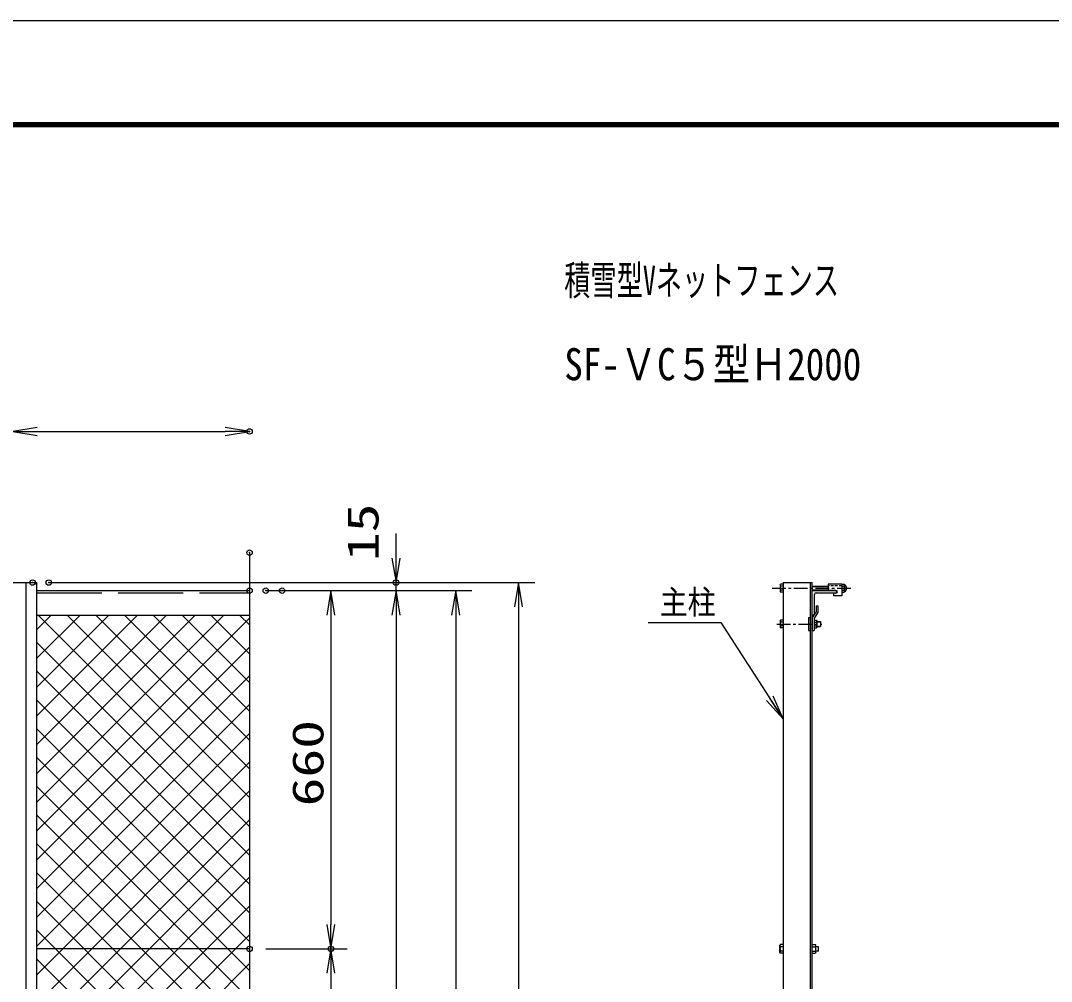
# Model space of a CAD drawing. Units: millimetres, scale not verified. Extents: x -4455 to 4455, y -3150 to 3150.
# Drawn here: x -1632 to 268, y 1380 to 3150 of the extents above; entities that cross this region are included whole.
import ezdxf
from ezdxf.enums import TextEntityAlignment as Align

# ---------------------------------------------------------------- set-up
doc = ezdxf.new("R2010")
doc.units = ezdxf.units.MM
doc.header["$LTSCALE"] = 20
doc.header["$PDMODE"] = 32
doc.header["$PDSIZE"] = 10
for name, pattern in [('DASHED', [7.5, 6, -1.5]), ('USER2', [2, 1.25, -0.25, 0.25, -0.25]), ('USER3', [0.375, 0.25, -0.125])]:
    doc.linetypes.add(name, pattern=pattern)
for name, color, linetype, lineweight in [('0-0_1', 7, 'Continuous', 25), ('0-1_2', 7, 'Continuous', 25), ('0-2_0', 4, 'Continuous', 25), ('0-4_EXTCNT-LMEC0', 2, 'Continuous', 25), ('0-6_EXTCNT-L', 1, 'Continuous', 25), ('0-7_WAKU', 7, 'Continuous', 25)]:
    doc.layers.add(name, color=color, linetype=linetype, lineweight=lineweight)
doc.layers.add('0-3_10', color=4, linetype='Continuous')
doc.layers.add('0-5_DEFPOINTS', color=7, linetype='Continuous')
doc.styles.add('ＭＳ ゴシック', font='')
doc.styles.get('ＭＳ ゴシック').set_extended_font_data('MS Gothic')

# ---------------------------------------------------------------- blocks, each defined once
blk = doc.blocks.new('DARROWS')
at = {"layer": '0-2_0', "color": 2}
blk.add_line((0, 0), (-19.982, 0), dxfattribs=at)
blk.add_lwpolyline([(-20, -3.333), (0, 0), (-20, 3.333)], dxfattribs=at)
blk = doc.blocks.new('X32')
at = {"layer": '0-2_0'}
for p, q in [((63878.6, 97819.7), (67592.3, 101533.4)), ((63878.6, 98880.4), (66531.6, 101533.4)), ((63878.6, 99941), (65470.9, 101533.4)), ((63878.6, 101001.7), (64410.3, 101533.4)), ((63878.6, 96759), (68652.9, 101533.4)), ((63878.6, 95698.4), (69713.6, 101533.4)), ((63878.6, 94637.7), (70774.3, 101533.4)), ((71718.6, 93744.4), (63929.6, 101533.4)), ((71718.6, 94805.1), (64990.3, 101533.4)), ((71718.6, 95865.7), (66050.9, 101533.4)), ((71718.6, 96926.4), (67111.6, 101533.4)), ((71718.6, 97987), (68172.2, 101533.4)), ((71718.6, 99047.7), (69232.9, 101533.4)), ((71718.6, 100108.4), (70293.6, 101533.4)), ((71718.6, 101169), (71354.2, 101533.4)), ((63878.6, 93577.1), (71718.6, 101417.1)), ((71718.6, 92683.7), (63878.6, 100523.8)), ((63878.6, 92516.4), (71718.6, 100356.4)), ((71718.6, 91623.1), (63878.6, 99463.1)), ((63878.6, 91455.7), (71718.6, 99295.8)), ((71718.6, 90562.4), (63878.6, 98402.4)), ((63878.6, 90395.1), (71718.6, 98235.1)), ((71718.6, 89501.8), (63878.6, 97341.8)), ((63878.6, 89334.4), (71718.6, 97174.4)), ((71718.6, 88441.1), (63878.6, 96281.1)), ((63878.6, 88273.8), (71718.6, 96113.8)), ((71718.6, 87380.4), (63878.6, 95220.5)), ((63878.6, 87213.1), (71718.6, 95053.1)), ((71718.6, 86319.8), (63878.6, 94159.8)), ((63878.6, 86152.4), (71718.6, 93992.5)), ((71718.6, 85259.1), (63878.6, 93099.1)), ((63878.6, 85091.8), (71718.6, 92931.8)), ((71718.6, 84198.5), (63878.6, 92038.5)), ((63878.6, 84031.1), (71718.6, 91871.1)), ((71718.6, 83137.8), (63878.6, 90977.8)), ((63878.6, 82970.5), (71718.6, 90810.5)), ((71718.6, 82077.1), (63878.6, 89917.2)), ((63878.6, 81909.8), (71718.6, 89749.8)), ((71718.6, 81016.5), (63878.6, 88856.5)), ((63878.6, 80849.1), (71718.6, 88689.2))]:
    blk.add_line(p, q, dxfattribs=at)

msp = doc.modelspace()

# ---------------------------------------------------------------- linework, layer by layer
at = {"layer": '0-0_1', "color": 4}
for p, q in [((-1210.08, 2169.85), (-1210.08, 2085.21)), ((-1210.08, 2085.21), (-1210.08, 430.15)), ((-164.41, 2042.19), (-157.81, 2042.19)), ((-164.41, 2034.51), (-157.8, 2034.51))]:
    msp.add_line(p, q, dxfattribs=at)
at = {"layer": '0-0_1'}
for p, q in [((-1621.58, -155.15), (-1621.58, 2114.85)), ((-1602.08, -155.15), (-1602.08, 2114.85)), ((-226.69, 2114.85), (-226.69, -155.15)), ((-176.19, -155.15), (-176.19, 2114.85)), ((-172.69, -155.15), (-172.69, 2114.85)), ((-1602.08, 2099.85), (-1210.08, 2099.85)), ((-165.69, 2071.85), (-162.49, 2071.85)), ((-165.69, 2071.85), (-165.69, 2060.85)), ((-162.49, 2071.85), (-162.49, 2059.88)), ((-1602.08, 2054.85), (-1210.08, 2054.85)), ((-165.69, 2060.85), (-172.69, 2050.35)), ((-162.49, 2059.88), (-169.49, 2049.38)), ((-179.49, 2050.35), (-179.49, 2026.35)), ((-179.49, 2050.35), (-176.19, 2050.35)), ((-172.69, 2050.35), (-172.69, 2026.35)), ((-169.49, 2049.38), (-169.49, 2026.35)), ((-164.41, 2043.15), (-157.81, 2043.15)), ((-164.4, 2033.55), (-157.81, 2033.55)), ((-157.81, 2043.15), (-157.81, 2033.55)), ((-179.49, 2026.35), (-176.19, 2026.35)), ((-172.69, 2026.35), (-169.49, 2026.35)), ((-1210.08, 1439.85), (-1602.08, 1439.85))]:
    msp.add_line(p, q, dxfattribs=at)
at = {"layer": '0-0_1', "linetype": 'DASHED'}
msp.add_line((-1602.08, 2095.85), (-1210.08, 2095.85), dxfattribs=at)
at = {"layer": '0-0_1', "color": 4, "linetype": 'USER2'}
for p, q in [((-246.69, 2104.35), (-101.94, 2104.35)), ((-238.02, 2038.35), (-154.95, 2038.35))]:
    msp.add_line(p, q, dxfattribs=at)
at = {"layer": '0-0_1'}
msp.add_arc((-116.15, 2104.23), 6.88, 294.0287, 66.50071, dxfattribs=at)
at = {"layer": '0-1_2'}
for p, q in [((-231.77, 2110.65), (-231.21, 2111.62)), ((-231.77, 2110.65), (-231.77, 2098.07)), ((-226.69, 2111.62), (-231.21, 2111.62)), ((-226.69, 2111.62), (-226.69, 2097.1)), ((-118.47, 2111.58), (-113.97, 2111.58)), ((-118.47, 2111.58), (-118.47, 2097.12)), ((-113.41, 2110.61), (-113.97, 2111.58)), ((-113.41, 2110.61), (-113.41, 2098.09)), ((-231.77, 2098.07), (-231.21, 2097.1)), ((-226.69, 2107.99), (-231.21, 2107.99)), ((-226.69, 2100.73), (-231.21, 2100.73)), ((-226.69, 2097.1), (-231.21, 2097.1)), ((-226.59, 2107.13), (-226.59, 2092.61)), ((-172.69, 2108.01), (-143.47, 2108.01)), ((-172.69, 2100.77), (-143.47, 2100.77)), ((-118.47, 2107.97), (-118.47, 2100.73)), ((-118.47, 2107.97), (-113.92, 2107.97)), ((-118.47, 2100.73), (-113.97, 2100.73)), ((-118.47, 2097.12), (-113.97, 2097.12)), ((-113.41, 2098.09), (-113.97, 2097.12)), ((-231.77, 2044.65), (-231.21, 2045.62)), ((-231.77, 2044.65), (-231.77, 2032.07)), ((-226.69, 2045.62), (-231.21, 2045.62)), ((-226.69, 2041.99), (-231.21, 2041.99)), ((-226.69, 2034.73), (-231.21, 2034.73)), ((-226.69, 2045.62), (-226.69, 2031.1)), ((-169.49, 2045.61), (-169.49, 2031.09)), ((-169.49, 2045.61), (-164.97, 2045.61)), ((-169.49, 2041.98), (-164.97, 2041.98)), ((-169.49, 2034.72), (-164.97, 2034.72)), ((-164.4, 2044.64), (-164.97, 2045.61)), ((-164.4, 2044.64), (-164.4, 2032.06)), ((-231.77, 2032.07), (-231.21, 2031.1)), ((-226.69, 2031.1), (-231.21, 2031.1)), ((-169.49, 2031.09), (-164.97, 2031.09)), ((-164.4, 2032.06), (-164.97, 2031.09)), ((-232.29, 1446.78), (-231.67, 1447.85)), ((-232.29, 1432.92), (-232.29, 1446.78)), ((-226.69, 1447.85), (-231.67, 1447.85)), ((-172.69, 1447.85), (-166.91, 1447.85)), ((-166.29, 1446.78), (-166.91, 1447.85)), ((-166.29, 1432.92), (-166.29, 1446.78)), ((-232.29, 1432.92), (-231.67, 1431.85)), ((-226.69, 1443.85), (-231.67, 1443.85)), ((-226.69, 1435.85), (-231.67, 1435.85)), ((-226.69, 1431.85), (-231.67, 1431.85)), ((-172.69, 1443.85), (-166.91, 1443.85)), ((-172.69, 1435.85), (-166.91, 1435.85)), ((-172.69, 1431.85), (-166.91, 1431.85)), ((-166.29, 1432.92), (-166.91, 1431.85)), ((-161.22, 1435.85), (-166.29, 1435.85))]:
    msp.add_line(p, q, dxfattribs=at)
at = {"layer": '0-1_2', "color": 4}
for p, q in [((-172.69, 2107.28), (-143.47, 2107.28)), ((-172.69, 2101.5), (-143.47, 2101.5))]:
    msp.add_line(p, q, dxfattribs=at)
at = {"layer": '0-1_2'}
msp.add_lwpolyline([(-161.22, 1435.85), (-161.22, 1443.85), (-166.29, 1443.85)], dxfattribs=at)
for centre, radius, start, end in [((-225.21, 2110.65), 6.57, 180.00005, 203.88695), ((-119.95, 2110.61), 6.57, 336.37143, 0.00012), ((-219.8, 2104.36), 11.98, 162.34599, 197.64446), ((-225.21, 2098.07), 6.57, 156.11459, 180.00005), ((-126.46, 2104.46), 13.02, 343.38898, 15.69304), ((-119.95, 2098.09), 6.54, 0.00012, 23.96517), ((-219.8, 2038.36), 11.98, 162.34599, 197.64446), ((-225.21, 2032.07), 6.57, 156.11459, 180.00005), ((-225.21, 2044.65), 6.57, 180.00005, 203.88695), ((-170.97, 2044.64), 6.57, 336.11305, 359.99995), ((-176.38, 2038.35), 11.98, 342.35554, 17.65401), ((-170.97, 2032.06), 6.57, 359.99995, 23.88541), ((-225.06, 1446.78), 7.23, 179.99992, 203.88486), ((-173.52, 1446.78), 7.23, 336.12625, 0), ((-219.1, 1439.85), 13.19, 162.35463, 197.65355), ((-225.06, 1432.92), 7.23, 156.1122, 179.99992), ((-179.54, 1439.86), 13.25, 342.41266, 17.55417), ((-173.52, 1432.92), 7.23, 0, 23.88957)]:
    msp.add_arc(centre, radius, start, end, dxfattribs=at)
at = {"layer": '0-2_0', "color": 2}
for p, q in [((-940.01, 2159.85), (-940.01, 2204.85)), ((-940.01, 2099.85), (-940.01, 2114.85)), ((-940.01, 2054.85), (-940.01, 174.85)), ((-940.01, 2054.85), (-940.01, 2009.85)), ((-830.01, 2054.85), (-830.01, 144.85))]:
    msp.add_line(p, q, dxfattribs=at)
at = {"layer": '0-2_0', "color": 7}
for p, q in [((-1691.08, 2114.85), (-1602.08, 2114.85)), ((-226.69, 2114.85), (-172.69, 2114.85)), ((-118.47, 2111.65), (-143.47, 2111.65)), ((-143.47, 2111.65), (-143.47, 2100.25)), ((-118.47, 2111.65), (-118.47, 2090.05)), ((-172.69, 2099.85), (-127.69, 2099.85)), ((-172.69, 2049.55), (-172.69, 2094.55)), ((-168.69, 2057.85), (-168.69, 2092.85)), ((-165.69, 2095.85), (-130.69, 2095.85)), ((-129.07, 2100.25), (-143.47, 2100.25)), ((-118.47, 2090.05), (-133.47, 2090.05)), ((-127.69, 2099.85), (-127.69, 2098.85)), ((-171.69, 2054.85), (-172.69, 2054.85))]:
    msp.add_line(p, q, dxfattribs=at)
at = {"layer": '0-2_0', "color": 1}
for p, q in [((-1580.08, 2114.85), (-910.01, 2114.85)), ((-1150.08, 2099.85), (-910.01, 2099.85)), ((-1150.08, 2099.85), (-800.01, 2099.85)), ((-1120.08, 2099.85), (-910.01, 2099.85))]:
    msp.add_line(p, q, dxfattribs=at)
at = {"layer": '0-2_0', "color": 7, "linetype": 'USER3'}
msp.add_line((-118.47, 2108.45), (-143.47, 2108.45), dxfattribs=at)
at = {"layer": '0-2_0', "color": 7}
msp.add_lwpolyline([(-129.07, 2095.05), (-133.47, 2095.05), (-133.47, 2090.05)], dxfattribs=at)
for centre, radius, start, end in [((-165.69, 2092.85), 3, 90, 180), ((-130.69, 2098.85), 3, 270, 360), ((-129.07, 2097.65), 2.6, 270, 90), ((-171.69, 2057.85), 3, 270, 0)]:
    msp.add_arc(centre, radius, start, end, dxfattribs=at)
at = {"layer": '0-4_EXTCNT-LMEC0', "color": 1}
msp.add_line((-1550.08, 2114.85), (-684.35, 2114.85), dxfattribs=at)
at = {"layer": '0-4_EXTCNT-LMEC0'}
msp.add_line((-714.35, 2069.85), (-714.35, -110.15), dxfattribs=at)
at = {"layer": '0-5_DEFPOINTS'}
for p in [(-1210.08, 2393.18), (-1210.08, 2169.85), (-1610.08, 2114.85), (-1580.08, 2114.85), (-940.01, 2114.85), (-1210.08, 2099.85), (-1180.08, 2099.85), (-1150.08, 2099.85), (-1210.08, 1439.85), (-1060.08, 1439.85)]:
    msp.add_point(p, dxfattribs=at)
at = {"layer": '0-6_EXTCNT-L', "color": 2}
for p, q in [((-1601.58, 2393.18), (-1255.08, 2393.18)), ((-1060.08, 2054.85), (-1060.08, 1484.85)), ((-1060.08, 1394.85), (-1060.08, 834.85))]:
    msp.add_line(p, q, dxfattribs=at)
at = {"layer": '0-6_EXTCNT-L'}
for p, q in [((-1180.08, 2099.85), (-1030.08, 2099.85)), ((-1180.08, 1439.85), (-1030.08, 1439.85)), ((-1180.08, 1439.85), (-1030.08, 1439.85))]:
    msp.add_line(p, q, dxfattribs=at)
at = {"layer": '0-6_EXTCNT-L', "color": 4}
msp.add_lwpolyline([(-475.39, 2041.19), (-341.29, 2041.19), (-228.32, 1866.33)], dxfattribs=at)
at = {"layer": '0-7_WAKU', "color": 3}
msp.add_lwpolyline([(-4455.06, 3150.11), (4454.94, 3150.11), (4454.94, -3149.89), (-4455.06, -3149.89)], close=True, dxfattribs=at)
at = {"layer": '0-7_WAKU'}
for points in [[(-4155.06, 2962.61), (4154.94, 2962.61), (4154.94, -2962.39), (-4155.06, -2962.39)], [(-4153.18, 2960.74), (4153.07, 2960.74), (4153.07, -2960.51), (-4153.18, -2960.51)], [(-4151.31, 2958.86), (4151.19, 2958.86), (4151.19, -2958.64), (-4151.31, -2958.64)], [(-4149.43, 2956.99), (4149.32, 2956.99), (4149.32, -2956.76), (-4149.43, -2956.76)], [(-4147.56, 2955.11), (4147.44, 2955.11), (4147.44, -2954.89), (-4147.56, -2954.89)]]:
    msp.add_lwpolyline(points, close=True, dxfattribs=at)

# ---------------------------------------------------------------- block references
at = {"layer": '0-2_0', "xscale": 2.25, "yscale": 2.25}
for p, rotation in [((-940.01, 2114.85), 270), ((-940.01, 2099.85), 90), ((-940.01, 2099.85), 90), ((-830.01, 2099.85), 90)]:
    msp.add_blockref('DARROWS', p, dxfattribs=dict(at, rotation=rotation))
at = {"layer": '0-4_EXTCNT-LMEC0', "xscale": 2.25, "yscale": 2.25, "rotation": 90}
msp.add_blockref('DARROWS', (-714.35, 2114.85), dxfattribs=at)
at = {"layer": '0-6_EXTCNT-L', "xscale": 2.25, "yscale": 2.25}
for p, rotation in [((-1646.58, 2393.18), 180), ((-1060.08, 2099.85), 90), ((-226.69, 1863.81), 302.86561), ((-1060.08, 1439.85), 270), ((-1060.08, 1439.85), 90)]:
    msp.add_blockref('DARROWS', p, dxfattribs=dict(at, rotation=rotation))
at = {"layer": '0-6_EXTCNT-L'}
for name, p, xscale, yscale in [('DARROWS', (-1210.08, 2393.18), 2.25, 2.25), ('X32', (-4796.01, -3021.82), 0.05, 0.05)]:
    msp.add_blockref(name, p, dxfattribs=dict(at, xscale=xscale, yscale=yscale))

# ---------------------------------------------------------------- texts
at = {"layer": '0-0_1', "color": 4, "style": 'ＭＳ ゴシック', "width": 0.85}
msp.add_text('主柱', height=44.4, dxfattribs=at).set_placement((-453.89, 2043.1), align=Align.BOTTOM_LEFT)
at = {"layer": '0-2_0', "color": 3, "style": 'ＭＳ ゴシック', "width": 1.35}
msp.add_text('15', height=57.77, rotation=90, dxfattribs=at).set_placement((-954.91, 2154.18), align=Align.BOTTOM_LEFT)
at = {"layer": '0-3_10', "style": 'ＭＳ ゴシック'}
for s, height, width, p in [('積雪型Vネットフェンス', 54.4, 0.65, (-629.8, 2628.2)), ('SF-ＶC５型Ｈ2000', 59.09, 0.85, (-629.8, 2469.8))]:
    msp.add_text(s, height=height, dxfattribs=dict(at, width=width)).set_placement(p, align=Align.BOTTOM_LEFT)
at = {"layer": '0-6_EXTCNT-L', "color": 3, "style": 'ＭＳ ゴシック', "width": 1.35}
msp.add_text('660', height=57.77, rotation=90, dxfattribs=at).set_placement((-1056.48, 1702.35), align=Align.BOTTOM_LEFT)

doc.saveas('drawing.dxf')
